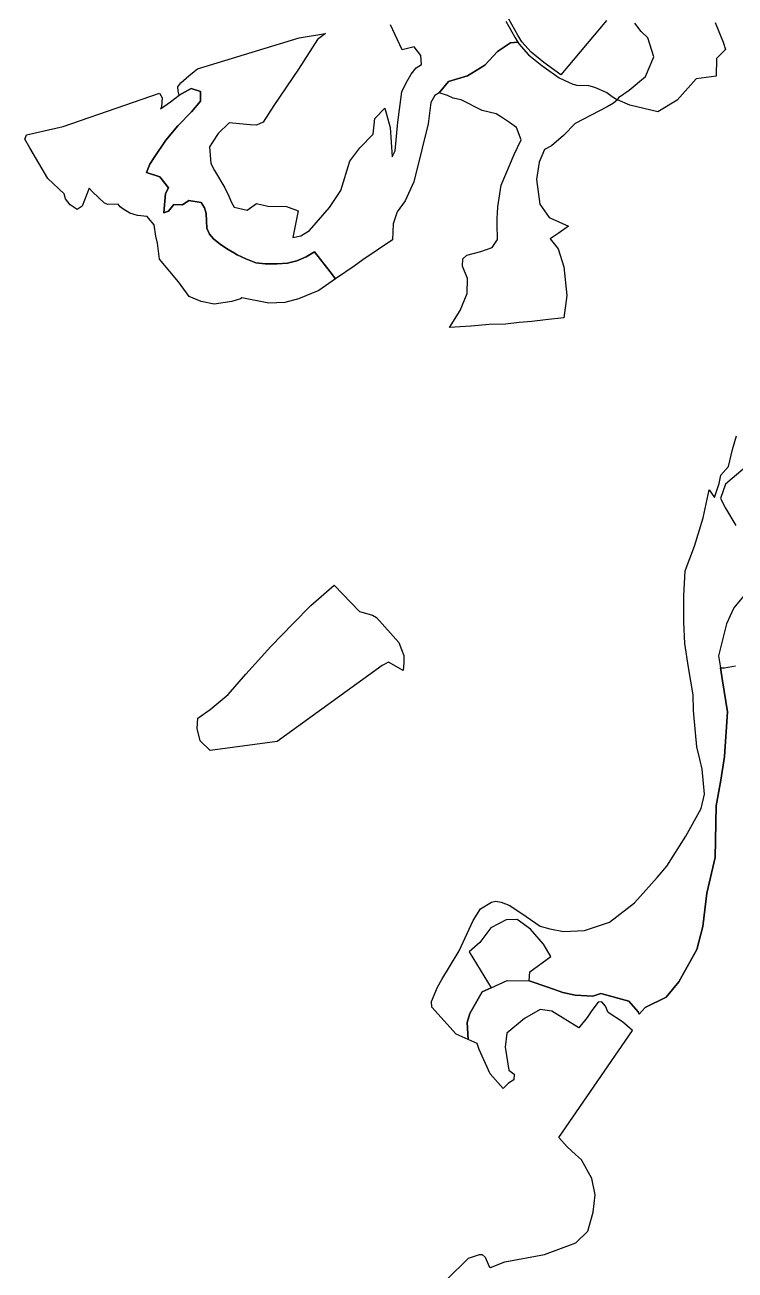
# Model space of a CAD drawing. Header units: millimetres. Extents: x 35444746 to 35449000, y 3482000 to 3488437.
# Drawn here: x 35447828.2 to 35448101.5, y 3486393.7 to 3486872.8 of the extents above; entities that cross this region are included whole.
import ezdxf

# ---------------------------------------------------------------- set-up
doc = ezdxf.new("R2010")
doc.units = ezdxf.units.MM
doc.layers.add('0203.02旱地整理', color=9, linetype='Continuous', true_color=0x808080)
doc.layers.add('0204.02水田整理', color=9, linetype='Continuous', true_color=0x808080)

msp = doc.modelspace()

# ---------------------------------------------------------------- linework, layer by layer
at = {"layer": '0203.02旱地整理', "color": 41}
for points in [[(35448013.275, 3486874.318), (35448016.725, 3486868.176), (35448017.898, 3486866.195), (35448015.068, 3486865.945), (35448010.146, 3486862.555), (35448005.158, 3486857.37), (35447998.572, 3486853.248), (35447991.256, 3486851.055), (35447987.661, 3486846.692), (35447985.978, 3486845.683), (35447984.41, 3486843.027), (35447983.457, 3486834.832), (35447981.142, 3486825.447), (35447977.841, 3486812.432), (35447974.544, 3486805.209), (35447971.511, 3486800.965), (35447969.934, 3486796.357), (35447969.662, 3486790.091), (35447958.224, 3486782.448), (35447954.882, 3486779.979), (35447948.154, 3486775.417), (35447947.734, 3486775.119), (35447945.66, 3486777.809), (35447939.675, 3486785.571), (35447936.485, 3486783.549), (35447932.89, 3486782.018), (35447929.217, 3486781.222), (35447925.302, 3486780.915), (35447920.655, 3486780.939), (35447917.111, 3486781.337), (35447913.203, 3486782.825), (35447909.949, 3486784.391), (35447908.865, 3486785.003), (35447906.452, 3486786.366), (35447903.436, 3486788.287), (35447900.754, 3486790.504), (35447899.242, 3486792.338), (35447899.085, 3486792.528), (35447898.279, 3486794.573), (35447897.982, 3486800.289), (35447897.293, 3486802.476), (35447896.112, 3486804.503), (35447891.265, 3486805.33), (35447888.881, 3486803.575), (35447885.543, 3486803.754), (35447883.467, 3486801.192), (35447881.69, 3486800.582), (35447882.279, 3486807.926), (35447883.416, 3486810.087), (35447880.162, 3486814.327), (35447875.066, 3486816.009), (35447876.239, 3486819.196), (35447877.963, 3486821.758), (35447882.5, 3486828.449), (35447887.092, 3486833.944), (35447892.33, 3486839.371), (35447895.785, 3486843.5), (35447895.852, 3486847.223), (35447892.262, 3486848.374), (35447887.621, 3486845.78), (35447887.206, 3486847.285), (35447887.122, 3486848.949), (35447888.187, 3486850.605), (35447891.288, 3486853.303), (35447893.365, 3486854.943), (35447894.698, 3486855.935), (35447933.728, 3486867.829), (35447943.92, 3486869.557), (35447940.858, 3486867.179), (35447933.477, 3486855.824), (35447923.968, 3486841.789), (35447919.921, 3486835.392), (35447917.394, 3486834.31), (35447914.928, 3486834.36), (35447910.848, 3486834.716), (35447906.845, 3486835.144), (35447902.618, 3486831.018), (35447900.442, 3486827.774), (35447899.23, 3486825.963), (35447899.78, 3486819.461), (35447901.244, 3486816.879), (35447905.12, 3486810.099), (35447906.739, 3486806.953), (35447907.747, 3486804.527), (35447908.71, 3486802.743), (35447913.79, 3486801.544), (35447917.318, 3486804.105), (35447921.725, 3486803.149), (35447928.895, 3486802.929), (35447933.361, 3486801.335), (35447931.306, 3486790.985), (35447934.465, 3486791.739), (35447937.725, 3486793.753), (35447945.441, 3486802.541), (35447949.74, 3486809.156), (35447953.23, 3486820.417), (35447957.061, 3486825.572), (35447962.268, 3486830.777), (35447962.903, 3486836.812), (35447966.751, 3486840.851), (35447968.766, 3486833.362), (35447969.496, 3486822.101), (35447970.76, 3486824.392), (35447971.743, 3486835.379), (35447973.283, 3486847.112), (35447974.996, 3486850.599), (35447976.871, 3486853.922), (35447978.743, 3486856.272), (35447980.838, 3486857.62), (35447980.542, 3486861.017), (35447978.085, 3486864.356), (35447973.41, 3486863.246), (35447968.957, 3486872.911)], [(35448013.275, 3486874.318), (35448016.725, 3486868.176), (35448017.898, 3486866.195), (35448015.068, 3486865.945), (35448010.146, 3486862.555), (35448005.158, 3486857.37), (35447998.572, 3486853.248), (35447991.256, 3486851.055), (35447987.661, 3486846.692), (35447985.978, 3486845.683), (35447984.41, 3486843.027), (35447983.457, 3486834.832), (35447981.142, 3486825.447), (35447977.841, 3486812.432), (35447974.544, 3486805.209), (35447971.511, 3486800.965), (35447969.934, 3486796.357), (35447969.662, 3486790.091), (35447958.224, 3486782.448), (35447954.882, 3486779.979), (35447948.154, 3486775.417), (35447947.734, 3486775.119), (35447945.66, 3486777.809), (35447939.675, 3486785.571), (35447936.485, 3486783.549), (35447932.89, 3486782.018), (35447929.217, 3486781.222), (35447925.302, 3486780.915), (35447920.655, 3486780.939), (35447917.111, 3486781.337), (35447913.203, 3486782.825), (35447909.949, 3486784.391), (35447908.865, 3486785.003), (35447906.452, 3486786.366), (35447903.436, 3486788.287), (35447900.754, 3486790.504), (35447899.242, 3486792.338), (35447899.085, 3486792.528), (35447898.279, 3486794.573), (35447897.982, 3486800.289), (35447897.293, 3486802.476), (35447896.112, 3486804.503), (35447891.265, 3486805.33), (35447888.881, 3486803.575), (35447885.543, 3486803.754), (35447883.467, 3486801.192), (35447881.69, 3486800.582), (35447882.279, 3486807.926), (35447883.416, 3486810.087), (35447880.162, 3486814.327), (35447875.066, 3486816.009), (35447876.239, 3486819.196), (35447877.963, 3486821.758), (35447882.5, 3486828.449), (35447887.092, 3486833.944), (35447892.33, 3486839.371), (35447895.785, 3486843.5), (35447895.852, 3486847.223), (35447892.262, 3486848.374), (35447887.621, 3486845.78), (35447887.206, 3486847.285), (35447887.122, 3486848.949), (35447888.187, 3486850.605), (35447891.288, 3486853.303), (35447893.365, 3486854.943), (35447894.698, 3486855.935), (35447933.728, 3486867.829), (35447943.92, 3486869.557), (35447940.858, 3486867.179), (35447933.477, 3486855.824), (35447923.968, 3486841.789), (35447919.921, 3486835.392), (35447917.394, 3486834.31), (35447914.928, 3486834.36), (35447910.848, 3486834.716), (35447906.845, 3486835.144), (35447902.618, 3486831.018), (35447900.442, 3486827.774), (35447899.23, 3486825.963), (35447899.78, 3486819.461), (35447901.244, 3486816.879), (35447905.12, 3486810.099), (35447906.739, 3486806.953), (35447907.747, 3486804.527), (35447908.71, 3486802.743), (35447913.79, 3486801.544), (35447917.318, 3486804.105), (35447921.725, 3486803.149), (35447928.895, 3486802.929), (35447933.361, 3486801.335), (35447931.306, 3486790.985), (35447934.465, 3486791.739), (35447937.725, 3486793.753), (35447945.441, 3486802.541), (35447949.74, 3486809.156), (35447953.23, 3486820.417), (35447957.061, 3486825.572), (35447962.268, 3486830.777), (35447962.903, 3486836.812), (35447966.751, 3486840.851), (35447968.766, 3486833.362), (35447969.496, 3486822.101), (35447970.76, 3486824.392), (35447971.743, 3486835.379), (35447973.283, 3486847.112), (35447974.996, 3486850.599), (35447976.871, 3486853.922), (35447978.743, 3486856.272), (35447980.838, 3486857.62), (35447980.542, 3486861.017), (35447978.085, 3486864.356), (35447973.41, 3486863.246), (35447968.957, 3486872.911)], [(35448052.057, 3486874.597), (35448034.471, 3486853.65), (35448027.959, 3486858.363), (35448023.019, 3486862.294), (35448019.441, 3486866.361), (35448017.949, 3486868.882), (35448014.46, 3486875.093)], [(35448052.057, 3486874.597), (35448034.471, 3486853.65), (35448027.959, 3486858.363), (35448023.019, 3486862.294), (35448019.441, 3486866.361), (35448017.949, 3486868.882), (35448014.46, 3486875.093)], [(35448093.854, 3486873.822), (35448096.957, 3486866.243), (35448097.85, 3486863.383), (35448094.382, 3486859.895), (35448094.204, 3486853.096), (35448086.547, 3486852.096), (35448079.174, 3486843.829), (35448071.805, 3486839.37), (35448061.007, 3486841.931), (35448056.293, 3486843.951), (35448057.035, 3486845.153), (35448060.742, 3486847.748), (35448066.998, 3486852.958), (35448070.2, 3486860.55), (35448067.892, 3486867.918), (35448065.334, 3486870.284), (35448062.965, 3486873.473)], [(35448093.854, 3486873.822), (35448096.957, 3486866.243), (35448097.85, 3486863.383), (35448094.382, 3486859.895), (35448094.204, 3486853.096), (35448086.547, 3486852.096), (35448079.174, 3486843.829), (35448071.805, 3486839.37), (35448061.007, 3486841.931), (35448056.293, 3486843.951), (35448057.035, 3486845.153), (35448060.742, 3486847.748), (35448066.998, 3486852.958), (35448070.2, 3486860.55), (35448067.892, 3486867.918), (35448065.334, 3486870.284), (35448062.965, 3486873.473)], [(35448105.428, 3486653.827), (35448101.033, 3486648.507), (35448098.215, 3486642.377), (35448095.198, 3486630.015), (35448095.86, 3486625.464), (35448096.642, 3486620.397), (35448098.562, 3486608.573), (35448097.392, 3486591.299), (35448096.019, 3486582.225), (35448094.235, 3486572.307), (35448093.799, 3486552.446), (35448090.68, 3486538.692), (35448089.139, 3486525.877), (35448086.801, 3486517.051), (35448079.934, 3486504.668), (35448074.972, 3486498.691), (35448066.858, 3486494.778), (35448064.656, 3486492.176), (35448064.179, 3486493.124), (35448060.592, 3486497.137), (35448049.918, 3486500.152), (35448046.781, 3486499.048), (35448040.016, 3486499.546), (35448035.263, 3486500.559), (35448029.413, 3486502.6), (35448022.325, 3486505.067), (35448022.545, 3486508.44), (35448030.674, 3486514.412), (35448027.849, 3486519.107), (35448022.814, 3486524.898), (35448017.628, 3486528.589), (35448013.382, 3486528.526), (35448007.557, 3486525.442), (35448003.332, 3486519.822), (35447999.172, 3486516.179), (35448007.626, 3486502.326), (35448004.244, 3486500.744), (35447999.393, 3486492.472), (35447998.447, 3486488.928), (35447998.768, 3486482.43), (35447994.139, 3486484.449), (35447984.78, 3486494.828), (35447984.736, 3486497.085), (35447987.043, 3486502.57), (35447988.606, 3486505.509), (35447995.343, 3486516.562), (35448000, 3486526.553), (35448000.759, 3486528.181), (35448003.492, 3486532.688), (35448007.765, 3486535.224), (35448009.426, 3486535.662), (35448011.479, 3486535.295), (35448014.782, 3486534.01), (35448021.176, 3486529.721), (35448026.504, 3486526.006), (35448030.28, 3486524.983), (35448035.553, 3486524.019), (35448043.628, 3486524.434), (35448053.258, 3486527.618), (35448062.795, 3486534.991), (35448071.524, 3486544.744), (35448075.283, 3486549.112), (35448082.555, 3486560.7), (35448088.422, 3486571.367), (35448089.718, 3486576.865), (35448088.804, 3486586.504), (35448087.969, 3486590.318), (35448086.774, 3486595.078), (35448085.656, 3486607.556), (35448085.511, 3486609.169), (35448085.336, 3486615.089), (35448083.543, 3486625.628), (35448082.141, 3486634.853), (35448081.862, 3486643.018), (35448081.755, 3486653.122), (35448082.339, 3486662.76), (35448085.894, 3486672.295), (35448089.251, 3486683.188), (35448091.582, 3486693.971), (35448093.629, 3486690.931), (35448095.4, 3486696.332), (35448095.996, 3486699.583), (35448099.02, 3486702.957), (35448100.568, 3486709.493), (35448102.025, 3486714.756)], [(35448105.428, 3486653.827), (35448101.033, 3486648.507), (35448098.215, 3486642.377), (35448095.198, 3486630.015), (35448095.86, 3486625.464), (35448096.642, 3486620.397), (35448098.562, 3486608.573), (35448097.392, 3486591.299), (35448096.019, 3486582.225), (35448094.235, 3486572.307), (35448093.799, 3486552.446), (35448090.68, 3486538.692), (35448089.139, 3486525.877), (35448086.801, 3486517.051), (35448079.934, 3486504.668), (35448074.972, 3486498.691), (35448066.858, 3486494.778), (35448064.656, 3486492.176), (35448064.179, 3486493.124), (35448060.592, 3486497.137), (35448049.918, 3486500.152), (35448046.781, 3486499.048), (35448040.016, 3486499.546), (35448035.263, 3486500.559), (35448029.413, 3486502.6), (35448022.325, 3486505.067), (35448022.545, 3486508.44), (35448030.674, 3486514.412), (35448027.849, 3486519.107), (35448022.814, 3486524.898), (35448017.628, 3486528.589), (35448013.382, 3486528.526), (35448007.557, 3486525.442), (35448003.332, 3486519.822), (35447999.172, 3486516.179), (35448007.626, 3486502.326), (35448004.244, 3486500.744), (35447999.393, 3486492.472), (35447998.447, 3486488.928), (35447998.768, 3486482.43), (35447994.139, 3486484.449), (35447984.78, 3486494.828), (35447984.736, 3486497.085), (35447987.043, 3486502.57), (35447988.606, 3486505.509), (35447995.343, 3486516.562), (35448000, 3486526.553), (35448000.759, 3486528.181), (35448003.492, 3486532.688), (35448007.765, 3486535.224), (35448009.426, 3486535.662), (35448011.479, 3486535.295), (35448014.782, 3486534.01), (35448021.176, 3486529.721), (35448026.504, 3486526.006), (35448030.28, 3486524.983), (35448035.553, 3486524.019), (35448043.628, 3486524.434), (35448053.258, 3486527.618), (35448062.795, 3486534.991), (35448071.524, 3486544.744), (35448075.283, 3486549.112), (35448082.555, 3486560.7), (35448088.422, 3486571.367), (35448089.718, 3486576.865), (35448088.804, 3486586.504), (35448087.969, 3486590.318), (35448086.774, 3486595.078), (35448085.656, 3486607.556), (35448085.511, 3486609.169), (35448085.336, 3486615.089), (35448083.543, 3486625.628), (35448082.141, 3486634.853), (35448081.862, 3486643.018), (35448081.755, 3486653.122), (35448082.339, 3486662.76), (35448085.894, 3486672.295), (35448089.251, 3486683.188), (35448091.582, 3486693.971), (35448093.629, 3486690.931), (35448095.4, 3486696.332), (35448095.996, 3486699.583), (35448099.02, 3486702.957), (35448100.568, 3486709.493), (35448102.025, 3486714.756)], [(35448104.585, 3486701.912), (35448097.851, 3486696.114), (35448095.882, 3486690.592), (35448097.839, 3486686.937), (35448101.87, 3486680.256)], [(35448104.585, 3486701.912), (35448097.851, 3486696.114), (35448095.882, 3486690.592), (35448097.839, 3486686.937), (35448101.87, 3486680.256)]]:
    msp.add_lwpolyline(points, dxfattribs=at)
for points in [[(35447887.621, 3486845.78), (35447892.262, 3486848.374), (35447895.852, 3486847.223), (35447895.785, 3486843.5), (35447892.33, 3486839.371), (35447887.092, 3486833.944), (35447882.5, 3486828.449), (35447877.963, 3486821.758), (35447876.239, 3486819.196), (35447875.066, 3486816.009), (35447880.162, 3486814.327), (35447883.416, 3486810.087), (35447882.279, 3486807.926), (35447881.69, 3486800.582), (35447883.467, 3486801.192), (35447885.543, 3486803.754), (35447888.881, 3486803.575), (35447891.265, 3486805.33), (35447896.112, 3486804.503), (35447897.293, 3486802.476), (35447897.982, 3486800.289), (35447898.279, 3486794.573), (35447899.085, 3486792.528), (35447899.242, 3486792.338), (35447900.754, 3486790.504), (35447903.436, 3486788.287), (35447906.452, 3486786.366), (35447908.865, 3486785.003), (35447909.949, 3486784.391), (35447913.203, 3486782.825), (35447917.111, 3486781.337), (35447920.655, 3486780.939), (35447925.302, 3486780.915), (35447929.217, 3486781.222), (35447932.89, 3486782.018), (35447936.485, 3486783.549), (35447939.675, 3486785.571), (35447945.66, 3486777.809), (35447947.734, 3486775.119), (35447941.359, 3486770.598), (35447933.486, 3486767.391), (35447928.191, 3486766.021), (35447922.05, 3486765.809), (35447911.73, 3486767.834), (35447911.206, 3486767.491), (35447907.878, 3486766.389), (35447901.03, 3486765.358), (35447896.096, 3486766.362), (35447891.428, 3486768.372), (35447887.284, 3486774.002), (35447879.952, 3486782.715), (35447879.218, 3486788.92), (35447878.552, 3486791.519), (35447878.025, 3486795.972), (35447875.745, 3486798.54), (35447875.244, 3486799.104), (35447871.579, 3486799.504), (35447868.63, 3486800.402), (35447865.896, 3486802.124), (35447864.853, 3486802.894), (35447864.14, 3486803.891), (35447860.089, 3486803.704), (35447858.87, 3486804.225), (35447854.292, 3486808.608), (35447852.979, 3486809.971), (35447850.253, 3486803.085), (35447848.286, 3486801.789), (35447845.692, 3486803.621), (35447843.827, 3486805.891), (35447843.283, 3486807.787), (35447837.047, 3486813.714), (35447830.161, 3486825.585), (35447828.214, 3486828.89), (35447828.811, 3486830.532), (35447842.949, 3486833.755), (35447866.612, 3486841.924), (35447880.042, 3486846.56), (35447881.034, 3486844.784), (35447880.798, 3486841.305), (35447880.412, 3486840.562), (35447884.276, 3486843.245)], [(35447887.621, 3486845.78), (35447892.262, 3486848.374), (35447895.852, 3486847.223), (35447895.785, 3486843.5), (35447892.33, 3486839.371), (35447887.092, 3486833.944), (35447882.5, 3486828.449), (35447877.963, 3486821.758), (35447876.239, 3486819.196), (35447875.066, 3486816.009), (35447880.162, 3486814.327), (35447883.416, 3486810.087), (35447882.279, 3486807.926), (35447881.69, 3486800.582), (35447883.467, 3486801.192), (35447885.543, 3486803.754), (35447888.881, 3486803.575), (35447891.265, 3486805.33), (35447896.112, 3486804.503), (35447897.293, 3486802.476), (35447897.982, 3486800.289), (35447898.279, 3486794.573), (35447899.085, 3486792.528), (35447899.242, 3486792.338), (35447900.754, 3486790.504), (35447903.436, 3486788.287), (35447906.452, 3486786.366), (35447908.865, 3486785.003), (35447909.949, 3486784.391), (35447913.203, 3486782.825), (35447917.111, 3486781.337), (35447920.655, 3486780.939), (35447925.302, 3486780.915), (35447929.217, 3486781.222), (35447932.89, 3486782.018), (35447936.485, 3486783.549), (35447939.675, 3486785.571), (35447945.66, 3486777.809), (35447947.734, 3486775.119), (35447941.359, 3486770.598), (35447933.486, 3486767.391), (35447928.191, 3486766.021), (35447922.05, 3486765.809), (35447911.73, 3486767.834), (35447911.206, 3486767.491), (35447907.878, 3486766.389), (35447901.03, 3486765.358), (35447896.096, 3486766.362), (35447891.428, 3486768.372), (35447887.284, 3486774.002), (35447879.952, 3486782.715), (35447879.218, 3486788.92), (35447878.552, 3486791.519), (35447878.025, 3486795.972), (35447875.745, 3486798.54), (35447875.244, 3486799.104), (35447871.579, 3486799.504), (35447868.63, 3486800.402), (35447865.896, 3486802.124), (35447864.853, 3486802.894), (35447864.14, 3486803.891), (35447860.089, 3486803.704), (35447858.87, 3486804.225), (35447854.292, 3486808.608), (35447852.979, 3486809.971), (35447850.253, 3486803.085), (35447848.286, 3486801.789), (35447845.692, 3486803.621), (35447843.827, 3486805.891), (35447843.283, 3486807.787), (35447837.047, 3486813.714), (35447830.161, 3486825.585), (35447828.214, 3486828.89), (35447828.811, 3486830.532), (35447842.949, 3486833.755), (35447866.612, 3486841.924), (35447880.042, 3486846.56), (35447881.034, 3486844.784), (35447880.798, 3486841.305), (35447880.412, 3486840.562), (35447884.276, 3486843.245)], [(35447947.276, 3486657.213), (35447957.01, 3486647.096), (35447961.923, 3486645.66), (35447963.547, 3486644.761), (35447972.145, 3486635.144), (35447973.196, 3486632.538), (35447974.085, 3486630.178), (35447974.078, 3486627.331), (35447973.827, 3486624.404), (35447968.192, 3486627.692), (35447965.74, 3486626.324), (35447925.287, 3486597.118), (35447899.522, 3486593.659), (35447895.647, 3486597.301), (35447894.524, 3486602.042), (35447894.817, 3486606.143), (35447899.529, 3486609.43), (35447906.387, 3486615.189), (35447913.274, 3486623.021), (35447922.867, 3486633.708), (35447931.51, 3486642.507), (35447938.314, 3486649.435)], [(35447947.276, 3486657.213), (35447957.01, 3486647.096), (35447961.923, 3486645.66), (35447963.547, 3486644.761), (35447972.145, 3486635.144), (35447973.196, 3486632.538), (35447974.085, 3486630.178), (35447974.078, 3486627.331), (35447973.827, 3486624.404), (35447968.192, 3486627.692), (35447965.74, 3486626.324), (35447925.287, 3486597.118), (35447899.522, 3486593.659), (35447895.647, 3486597.301), (35447894.524, 3486602.042), (35447894.817, 3486606.143), (35447899.529, 3486609.43), (35447906.387, 3486615.189), (35447913.274, 3486623.021), (35447922.867, 3486633.708), (35447931.51, 3486642.507), (35447938.314, 3486649.435)]]:
    msp.add_lwpolyline(points, close=True, dxfattribs=at)
at = {"layer": '0204.02水田整理', "color": 51}
msp.add_lwpolyline([(35448017.898, 3486866.195), (35448018.293, 3486865.527), (35448022.042, 3486861.267), (35448027.105, 3486857.237), (35448028.053, 3486856.551), (35448033.764, 3486852.419), (35448039.073, 3486850.067), (35448039.772, 3486849.875), (35448040.468, 3486849.684), (35448045.146, 3486849.478), (35448047.368, 3486848.829), (35448052.121, 3486846.829), (35448054.177, 3486845.258), (35448056.293, 3486843.951), (35448054.723, 3486842.7), (35448052.307, 3486841.292), (35448039.995, 3486834.855), (35448035.464, 3486830.327), (35448030.908, 3486826.247), (35448028.208, 3486824.839), (35448026.08, 3486819.965), (35448025.159, 3486813.298), (35448026.368, 3486803.918), (35448029.931, 3486798.729), (35448037.398, 3486795.371), (35448033.41, 3486792.633), (35448030.335, 3486790.476), (35448033.397, 3486786.632), (35448035.575, 3486779.747), (35448036.813, 3486768.776), (35448035.615, 3486760.162), (35448028.515, 3486759.324), (35448023.313, 3486758.749), (35448018.415, 3486758.271), (35448013.19, 3486757.712), (35448006.905, 3486757.564), (35448000, 3486756.946), (35447999.802, 3486756.928), (35447991.647, 3486756.391), (35447995.736, 3486762.978), (35447998.445, 3486769.501), (35447998.58, 3486775.319), (35447996.593, 3486780.034), (35447996.811, 3486782.785), (35447998.249, 3486784.223), (35448003.631, 3486785.714), (35448007.996, 3486787.16), (35448010.078, 3486790.247), (35448009.944, 3486796.22), (35448009.915, 3486798.56), (35448010.036, 3486800.454), (35448010.191, 3486802.873), (35448011.502, 3486811.231), (35448016.494, 3486823.037), (35448019.15, 3486828.624), (35448017.4, 3486833.396), (35448014.687, 3486835.252), (35448011.591, 3486837.372), (35448009.577, 3486838.571), (35448004.238, 3486839.966), (35447996.122, 3486843.96), (35447993.01, 3486844.626), (35447990.812, 3486845.657), (35447987.661, 3486846.692), (35447991.256, 3486851.055), (35447998.572, 3486853.248), (35448005.158, 3486857.37), (35448010.146, 3486862.555), (35448015.068, 3486865.945)], close=True, dxfattribs=at)
msp.add_lwpolyline([(35447990.518, 3486389.958), (35447998.978, 3486398.296), (35448003.137, 3486399.689), (35448004.193, 3486399.686), (35448005.326, 3486398.628), (35448006.86, 3486395.053), (35448007.428, 3486394.727), (35448012.952, 3486396.824), (35448028.163, 3486399.754), (35448040.235, 3486404.243), (35448044.801, 3486408.705), (35448046.892, 3486415.973), (35448047.639, 3486422.638), (35448046.435, 3486428.982), (35448042.387, 3486436.147), (35448040.115, 3486438.185), (35448036.914, 3486441.091), (35448033.732, 3486444.74), (35448062.06, 3486485.853), (35448058.192, 3486489.261), (35448052.685, 3486492.777), (35448051.685, 3486495.316), (35448050.269, 3486496.981), (35448048.853, 3486496.814), (35448046.456, 3486493.56), (35448044.621, 3486490.92), (35448041.395, 3486486.89), (35448030.999, 3486493.338), (35448026.518, 3486493.965), (35448020.424, 3486490.562), (35448013.703, 3486484.92), (35448013.075, 3486479.546), (35448014.42, 3486470.68), (35448016.545, 3486469.075), (35448016.411, 3486466.93), (35448014.358, 3486465.625), (35448012.287, 3486463.582), (35448007.277, 3486469.216), (35448002.98, 3486478.598), (35448002.28, 3486480.898), (35447998.768, 3486482.43), (35447998.447, 3486488.928), (35447999.393, 3486492.472), (35448004.244, 3486500.744), (35448007.626, 3486502.326), (35448013.772, 3486505.199), (35448022.325, 3486505.067), (35448029.413, 3486502.6), (35448035.263, 3486500.559), (35448040.016, 3486499.546), (35448046.781, 3486499.048), (35448049.918, 3486500.152), (35448060.592, 3486497.137), (35448064.179, 3486493.124), (35448064.656, 3486492.176), (35448066.858, 3486494.778), (35448074.972, 3486498.691), (35448079.934, 3486504.668), (35448086.801, 3486517.051), (35448089.139, 3486525.877), (35448090.68, 3486538.692), (35448093.799, 3486552.446), (35448094.235, 3486572.307), (35448096.019, 3486582.225), (35448097.392, 3486591.299), (35448098.562, 3486608.573), (35448096.642, 3486620.397), (35448095.86, 3486625.464), (35448097.465, 3486625.453), (35448101.701, 3486626.263)], dxfattribs=at)

doc.saveas('drawing.dxf')
